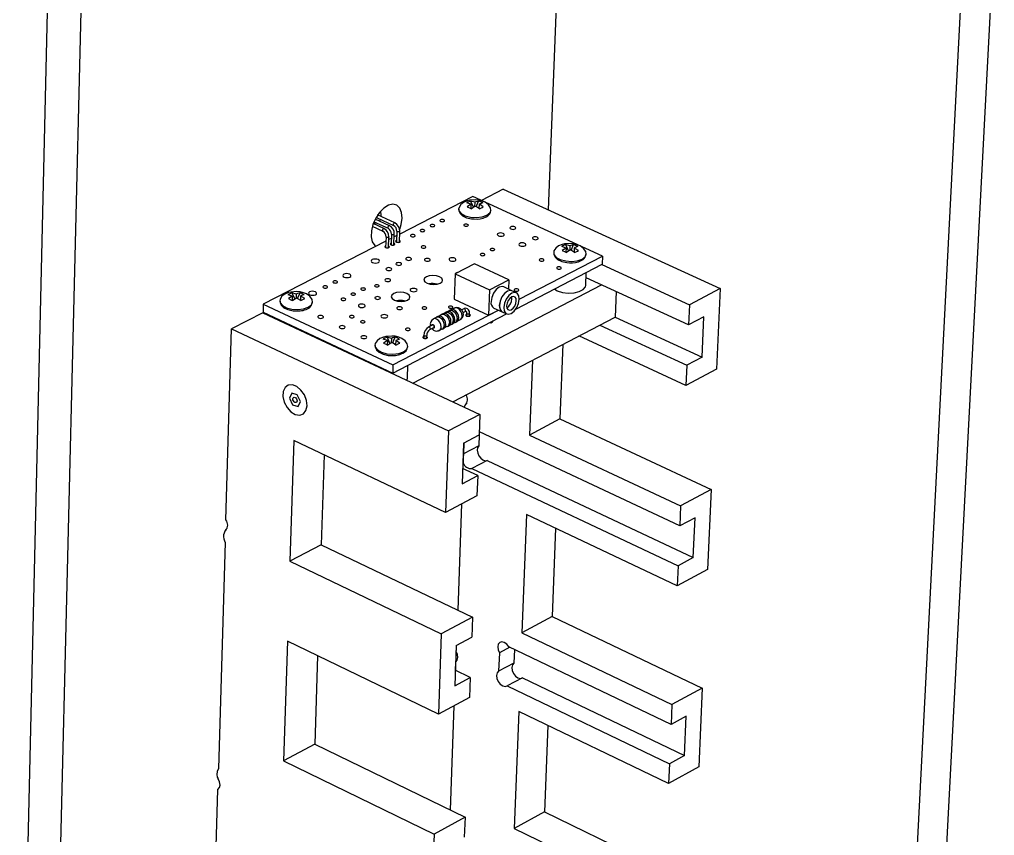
# Model space of a CAD drawing. Extents: x 0 to 160, y 0 to 207.
# Drawn here: x 131.92 to 160.04, y 137.93 to 161.48 of the extents above; entities that cross this region are included whole.
import ezdxf

# ---------------------------------------------------------------- set-up
doc = ezdxf.new("R2010")
doc.units = 0
doc.layers.get('0').update_dxf_attribs({"linetype": 'CONTINUOUS'})

msp = doc.modelspace()

# ---------------------------------------------------------------- linework, layer by layer
at = {"color": 7, "linetype": 'CONTINUOUS'}
for p, q in [((133.304, 186.304), (131.074, 91.343)), ((134.278, 185.427), (131.985, 91.899)), ((147.177, 155.981), (147.654, 168.184)), ((160.04, 164.092), (157.066, 107.201)), ((156.229, 106.69), (159.128, 163.14)), ((145, 156.37), (142.887, 155.285)), ((148.737, 154.652), (145, 156.37)), ((145.875, 156.578), (145.248, 156.255)), ((145.875, 156.578), (152.126, 153.712)), ((144.943, 156.144), (144.821, 156.182)), ((144.943, 156.144), (144.833, 156.071)), ((145.054, 156.201), (144.932, 156.239)), ((144.932, 156.239), (145.012, 156.05)), ((144.943, 156.144), (144.938, 156.023)), ((145.067, 156.087), (144.958, 156.014)), ((145.054, 156.201), (145.049, 156.075)), ((145.09, 156.075), (145.161, 156.239)), ((145.178, 156.144), (145.173, 156.023)), ((142.746, 155.607), (142.251, 155.836)), ((142.098, 155.509), (142.398, 155.37)), ((142.433, 155.446), (142.124, 155.589)), ((142.206, 155.612), (142.143, 155.58)), ((142.144, 155.641), (142.555, 155.451)), ((142.59, 155.526), (142.18, 155.716)), ((142.216, 155.76), (142.711, 155.531)), ((142.303, 155.662), (142.3, 155.66)), ((142.32, 155.712), (142.303, 155.662)), ((142.591, 155.526), (142.59, 155.526)), ((142.747, 155.606), (142.746, 155.607)), ((142.434, 155.446), (142.433, 155.446)), ((142.493, 155.206), (142.482, 154.893)), ((142.566, 154.89), (142.576, 155.204)), ((142.65, 155.287), (142.639, 154.973)), ((142.722, 154.971), (142.733, 155.284)), ((142.802, 155.241), (142.73, 155.204)), ((142.793, 155.237), (142.802, 155.251)), ((142.806, 155.367), (142.795, 155.054)), ((142.879, 155.051), (142.89, 155.364)), ((142.489, 155.08), (138.953, 153.264)), ((142.569, 154.94), (142.567, 154.941)), ((142.645, 155.161), (142.574, 155.124)), ((142.726, 155.02), (142.724, 155.021)), ((142.882, 155.101), (142.88, 155.101)), ((147.684, 154.883), (147.561, 154.922)), ((147.795, 154.941), (147.672, 154.98)), ((147.672, 154.98), (147.753, 154.788)), ((147.795, 154.941), (147.79, 154.813)), ((147.831, 154.814), (147.903, 154.98)), ((146.334, 153.403), (148.737, 154.652)), ((147.684, 154.883), (147.575, 154.81)), ((147.684, 154.883), (147.679, 154.762)), ((147.809, 154.826), (147.7, 154.752)), ((147.92, 154.883), (147.915, 154.762)), ((148.737, 154.652), (148.728, 154.419)), ((145.049, 154.424), (144.489, 154.135)), ((146.039, 153.967), (145.049, 154.424)), ((146.236, 153.123), (148.728, 154.419)), ((148.712, 154.411), (151.242, 153.248)), ((144.489, 154.135), (144.462, 153.404)), ((144.489, 154.135), (145.479, 153.677)), ((148.253, 153.803), (148.268, 154.18)), ((143.265, 150.988), (148.703, 153.822)), ((145.479, 153.677), (146.039, 153.967)), ((146.039, 153.967), (146.028, 153.695)), ((151.216, 152.665), (148.262, 154.026)), ((139.79, 153.496), (139.668, 153.535)), ((139.903, 153.554), (139.781, 153.593)), ((139.781, 153.593), (139.862, 153.403)), ((139.903, 153.554), (139.899, 153.428)), ((139.94, 153.424), (140.013, 153.593)), ((145.479, 153.677), (145.451, 152.945)), ((146.125, 153.65), (145.887, 153.76)), ((146.252, 153.591), (146.126, 153.649)), ((149.128, 153.627), (149.098, 152.891)), ((152.126, 153.712), (151.242, 153.248)), ((152.126, 153.712), (152.022, 151.384)), ((138.953, 153.264), (138.946, 153.031)), ((138.953, 153.264), (142.694, 151.511)), ((139.79, 153.496), (139.679, 153.422)), ((139.79, 153.496), (139.786, 153.372)), ((139.914, 153.438), (139.803, 153.364)), ((140.027, 153.496), (140.023, 153.371)), ((144.462, 153.404), (145.451, 152.945)), ((146.125, 153.417), (146.12, 153.47)), ((151.242, 153.248), (151.216, 152.665)), ((138.945, 153.013), (138.039, 152.548)), ((138.945, 153.013), (145.203, 150.079)), ((138.946, 153.031), (142.686, 151.277)), ((142.686, 151.277), (145.966, 152.983)), ((142.694, 151.511), (145.733, 153.091)), ((144.087, 152.954), (144.022, 152.92)), ((144.133, 152.987), (144.088, 152.964)), ((144.199, 153.012), (144.17, 152.997)), ((144.246, 153.045), (144.201, 153.022)), ((144.312, 153.07), (144.283, 153.055)), ((144.358, 153.104), (144.313, 153.08)), ((144.466, 153.15), (144.395, 153.113)), ((144.734, 153.128), (144.675, 153.098)), ((144.716, 153.024), (144.773, 153.054)), ((144.818, 153.005), (144.815, 152.921)), ((144.818, 153.005), (144.818, 153.004)), ((144.899, 152.917), (144.902, 153.002)), ((144.903, 152.968), (144.901, 152.969)), ((145.451, 152.945), (145.733, 153.091)), ((145.603, 153.151), (145.841, 153.041)), ((145.843, 153.04), (145.968, 152.982)), ((139.392, 152.821), (139.391, 152.804)), ((143.938, 152.876), (143.859, 152.836)), ((143.985, 152.91), (143.94, 152.887)), ((144.341, 152.669), (144.37, 152.684)), ((144.379, 152.679), (144.424, 152.703)), ((144.422, 150.445), (149.098, 152.891)), ((144.453, 152.727), (144.482, 152.742)), ((144.492, 152.738), (144.537, 152.761)), ((144.566, 152.786), (144.637, 152.822)), ((145.493, 152.737), (145.51, 152.729)), ((149.098, 152.891), (151.607, 151.732)), ((151.658, 152.897), (151.216, 152.665)), ((151.607, 151.732), (151.658, 152.897)), ((137.877, 147.04), (138.039, 152.548)), ((138.039, 152.548), (144.298, 149.604)), ((143.835, 152.662), (143.723, 152.604)), ((143.761, 152.529), (143.874, 152.587)), ((144.03, 152.507), (144.109, 152.548)), ((144.118, 152.544), (144.163, 152.567)), ((144.192, 152.592), (144.257, 152.625)), ((144.267, 152.621), (144.312, 152.644)), ((148.656, 152.66), (151.166, 151.499)), ((140.351, 152.354), (140.358, 152.368)), ((142.534, 152.213), (142.411, 152.253)), ((142.534, 152.213), (142.423, 152.138)), ((142.647, 152.272), (142.524, 152.311)), ((142.524, 152.311), (142.605, 152.119)), ((142.534, 152.213), (142.529, 152.089)), ((142.659, 152.155), (142.548, 152.08)), ((142.647, 152.272), (142.642, 152.144)), ((142.683, 152.142), (142.756, 152.311)), ((142.772, 152.213), (142.768, 152.088)), ((143.582, 152.363), (143.579, 152.279)), ((143.663, 152.276), (143.666, 152.36)), ((143.667, 152.326), (143.665, 152.327)), ((151.14, 150.918), (148.057, 152.347)), ((147.595, 152.105), (147.509, 149.951)), ((146.713, 151.644), (146.63, 149.487)), ((151.607, 151.732), (151.166, 151.499)), ((142.132, 151.537), (142.131, 151.519)), ((142.694, 151.511), (142.686, 151.277)), ((143.113, 151.129), (143.126, 151.506)), ((151.166, 151.499), (151.14, 150.918)), ((152.022, 151.384), (151.14, 150.918)), ((139.776, 150.694), (139.71, 150.551)), ((139.71, 150.551), (139.801, 150.358)), ((139.933, 150.644), (139.776, 150.694)), ((140.025, 150.451), (139.933, 150.644)), ((139.959, 150.308), (140.025, 150.451)), ((139.801, 150.358), (139.959, 150.308)), ((145.203, 150.079), (144.298, 149.604)), ((145.203, 150.079), (145.181, 149.491)), ((147.509, 149.951), (146.63, 149.487)), ((147.509, 149.951), (151.868, 147.913)), ((144.298, 149.604), (144.213, 147.257)), ((150.964, 146.867), (145.185, 149.581)), ((139.831, 149.334), (139.721, 145.846)), ((144.213, 147.257), (139.831, 149.334)), ((144.729, 149.254), (145.181, 149.491)), ((145.178, 149.489), (145.167, 149.172)), ((146.63, 149.487), (150.989, 147.443)), ((144.729, 149.254), (144.686, 148.082)), ((144.739, 149.258), (144.712, 148.521)), ((144.739, 149.258), (144.727, 148.941)), ((145.167, 149.172), (144.727, 148.941)), ((140.706, 148.92), (140.622, 146.32)), ((145.409, 148.75), (144.97, 148.519)), ((145.409, 148.75), (151.353, 145.952)), ((145.138, 148.32), (144.703, 148.525)), ((144.97, 148.519), (150.914, 145.716)), ((144.686, 148.082), (145.138, 148.32)), ((145.138, 148.32), (145.116, 147.735)), ((151.868, 147.913), (150.989, 147.443)), ((151.868, 147.913), (151.766, 145.613)), ((145.116, 147.735), (144.213, 147.257)), ((144.674, 147.501), (144.562, 144.437)), ((150.989, 147.443), (150.964, 146.867)), ((146.541, 147.195), (146.409, 143.779)), ((150.889, 145.141), (146.541, 147.195)), ((151.404, 147.102), (150.964, 146.867)), ((151.353, 145.952), (151.404, 147.102)), ((147.384, 146.797), (147.283, 144.248)), ((137.858, 146.386), (137.666, 139.872)), ((140.622, 146.32), (139.721, 145.846)), ((140.622, 146.32), (144.986, 144.234)), ((151.353, 145.952), (150.914, 145.716)), ((139.721, 145.846), (144.086, 143.753)), ((150.914, 145.716), (150.889, 145.141)), ((151.766, 145.613), (150.889, 145.141)), ((147.283, 144.248), (146.409, 143.779)), ((147.283, 144.248), (151.614, 142.185)), ((144.986, 144.234), (144.086, 143.753)), ((144.986, 144.234), (144.964, 143.653)), ((144.086, 143.753), (144.002, 141.433)), ((146.409, 143.779), (150.74, 141.71)), ((139.648, 143.536), (139.54, 140.093)), ((144.002, 141.433), (139.648, 143.536)), ((144.515, 143.413), (144.473, 142.253)), ((144.515, 143.413), (144.964, 143.653)), ((140.518, 143.116), (140.436, 140.573)), ((144.509, 143.252), (144.518, 143.244)), ((145.762, 143.205), (145.741, 142.674)), ((146.063, 143.367), (145.762, 143.205)), ((150.715, 141.141), (146.033, 143.381)), ((146.194, 143.304), (146.178, 142.909)), ((144.498, 142.698), (144.507, 142.944)), ((146.178, 142.909), (145.741, 142.674)), ((144.921, 142.494), (144.489, 142.702)), ((144.473, 142.253), (144.921, 142.494)), ((144.921, 142.494), (144.9, 141.916)), ((146.427, 142.485), (145.99, 142.25)), ((146.427, 142.485), (151.102, 140.242)), ((145.99, 142.25), (150.666, 140.004)), ((151.614, 142.185), (150.74, 141.71)), ((151.614, 142.185), (151.513, 139.914)), ((144.9, 141.916), (144.002, 141.433)), ((150.74, 141.71), (150.715, 141.141)), ((144.35, 138.667), (144.461, 141.68)), ((146.321, 141.515), (146.19, 138.14)), ((150.641, 139.436), (146.321, 141.515)), ((151.152, 141.379), (150.715, 141.141)), ((151.102, 140.242), (151.152, 141.379)), ((147.159, 141.112), (147.06, 138.615)), ((140.436, 140.573), (139.54, 140.093)), ((140.436, 140.573), (144.772, 138.461)), ((139.54, 140.093), (143.877, 137.975)), ((151.102, 140.242), (150.666, 140.004)), ((150.666, 140.004), (150.641, 139.436)), ((151.513, 139.914), (150.641, 139.436)), ((137.189, 123.651), (137.648, 139.266)), ((147.06, 138.615), (146.19, 138.14)), ((147.06, 138.615), (151.363, 136.528)), ((144.772, 138.461), (143.877, 137.975)), ((144.772, 138.461), (144.75, 137.888)), ((146.19, 138.14), (150.494, 136.047)), ((143.877, 137.975), (143.794, 135.683))]:
    msp.add_line(p, q, dxfattribs=at)
for points in [[(142.957, 155.747), (142.943, 155.908), (142.891, 156.035), (142.804, 156.116), (142.692, 156.144), (142.563, 156.116), (142.43, 156.035), (142.303, 155.908), (142.195, 155.746), (142.115, 155.564), (142.07, 155.377), (142.064, 155.203), (142.098, 155.058), (142.169, 154.953), (142.197, 154.93)], [(145.065, 156.271), (144.899, 156.259), (144.83, 156.242), (144.73, 156.2), (144.648, 156.137), (144.598, 156.055), (144.588, 156.002)], [(144.932, 156.239), (144.851, 156.201), (144.821, 156.182)], [(144.833, 156.071), (144.922, 156.031), (144.958, 156.014)], [(145.161, 156.239), (145.086, 156.215), (145.054, 156.201)], [(145.52, 155.969), (145.509, 156.044), (145.449, 156.133), (145.351, 156.201), (145.267, 156.236), (145.166, 156.26), (145.065, 156.271)], [(145.187, 156.014), (145.103, 156.068), (145.067, 156.087)], [(145.286, 156.182), (145.197, 156.226), (145.161, 156.239)], [(145.286, 156.182), (145.21, 156.158), (145.178, 156.144)], [(145.298, 156.071), (145.214, 156.125), (145.178, 156.144)], [(145.187, 156.014), (145.269, 156.056), (145.298, 156.071)], [(142.338, 155.945), (142.342, 155.818), (142.339, 155.795)], [(144.588, 156.004), (144.597, 155.955), (144.66, 155.876), (144.777, 155.812), (144.931, 155.772), (145.102, 155.76), (145.266, 155.779), (145.402, 155.826)], [(144.594, 156.002), (144.591, 155.963), (144.628, 155.883), (144.701, 155.814), (144.816, 155.758), (144.962, 155.725), (145.038, 155.722)], [(145.402, 155.826), (145.491, 155.895), (145.521, 155.973)], [(142.888, 155.428), (142.931, 155.565), (142.957, 155.747)], [(143.877, 155.552), (143.855, 155.559), (143.829, 155.561), (143.804, 155.559), (143.784, 155.552), (143.77, 155.541), (143.767, 155.529), (143.773, 155.517), (143.789, 155.506), (143.811, 155.499), (143.837, 155.497), (143.862, 155.499), (143.882, 155.506), (143.896, 155.517), (143.899, 155.529), (143.893, 155.541), (143.877, 155.552)], [(144.16, 155.697), (144.138, 155.704), (144.112, 155.706), (144.087, 155.704), (144.066, 155.697), (144.053, 155.687), (144.049, 155.674), (144.056, 155.662), (144.071, 155.651), (144.094, 155.644), (144.119, 155.642), (144.144, 155.644), (144.165, 155.651), (144.178, 155.662), (144.182, 155.674), (144.176, 155.687), (144.16, 155.697)], [(144.845, 155.565), (144.822, 155.572), (144.797, 155.574), (144.771, 155.572), (144.751, 155.565), (144.738, 155.554), (144.734, 155.542), (144.74, 155.53), (144.756, 155.519), (144.778, 155.512), (144.804, 155.51), (144.829, 155.512), (144.85, 155.519), (144.863, 155.53), (144.867, 155.542), (144.86, 155.554), (144.845, 155.565)], [(146.207, 155.49), (146.179, 155.499), (146.146, 155.502), (146.115, 155.499), (146.089, 155.49), (146.072, 155.477), (146.068, 155.462), (146.076, 155.446), (146.096, 155.433), (146.124, 155.424), (146.156, 155.421), (146.188, 155.424), (146.214, 155.433), (146.23, 155.446), (146.235, 155.462), (146.226, 155.477), (146.207, 155.49)], [(143.311, 155.261), (143.289, 155.268), (143.263, 155.27), (143.238, 155.268), (143.217, 155.261), (143.204, 155.25), (143.2, 155.238), (143.207, 155.225), (143.222, 155.215), (143.245, 155.208), (143.27, 155.205), (143.295, 155.208), (143.316, 155.215), (143.329, 155.225), (143.333, 155.238), (143.327, 155.25), (143.311, 155.261)], [(143.588, 155.409), (143.566, 155.416), (143.54, 155.418), (143.515, 155.416), (143.495, 155.409), (143.481, 155.399), (143.478, 155.386), (143.484, 155.374), (143.5, 155.363), (143.522, 155.356), (143.548, 155.354), (143.573, 155.356), (143.593, 155.363), (143.607, 155.374), (143.61, 155.386), (143.604, 155.399), (143.588, 155.409)], [(145.869, 155.304), (145.836, 155.315), (145.797, 155.319), (145.759, 155.315), (145.728, 155.304), (145.708, 155.289), (145.703, 155.27), (145.713, 155.251), (145.736, 155.236), (145.77, 155.225), (145.809, 155.221), (145.846, 155.225), (145.878, 155.236), (145.897, 155.251), (145.903, 155.27), (145.893, 155.289), (145.869, 155.304)], [(146.855, 155.193), (146.826, 155.201), (146.794, 155.204), (146.763, 155.201), (146.737, 155.193), (146.72, 155.179), (146.716, 155.164), (146.724, 155.148), (146.744, 155.135), (146.772, 155.126), (146.804, 155.123), (146.835, 155.126), (146.861, 155.135), (146.878, 155.148), (146.882, 155.164), (146.874, 155.179), (146.855, 155.193)], [(142.484, 154.943), (142.475, 154.94), (142.462, 154.929), (142.458, 154.917), (142.465, 154.905), (142.48, 154.894), (142.503, 154.887), (142.528, 154.884), (142.554, 154.887), (142.574, 154.894), (142.588, 154.905), (142.591, 154.917), (142.585, 154.929), (142.569, 154.94)], [(142.641, 155.024), (142.632, 155.02), (142.619, 155.01), (142.615, 154.997), (142.621, 154.985), (142.637, 154.974), (142.659, 154.967), (142.685, 154.965), (142.71, 154.967), (142.731, 154.974), (142.744, 154.985), (142.748, 154.997), (142.741, 155.01), (142.726, 155.02)], [(142.797, 155.104), (142.788, 155.101), (142.775, 155.09), (142.771, 155.078), (142.778, 155.065), (142.793, 155.055), (142.816, 155.048), (142.841, 155.045), (142.866, 155.048), (142.887, 155.055), (142.9, 155.065), (142.904, 155.078), (142.898, 155.09), (142.882, 155.101)], [(143.619, 154.934), (143.597, 154.941), (143.571, 154.944), (143.546, 154.941), (143.525, 154.934), (143.512, 154.924), (143.508, 154.911), (143.515, 154.899), (143.53, 154.888), (143.553, 154.881), (143.578, 154.879), (143.603, 154.881), (143.624, 154.888), (143.638, 154.899), (143.641, 154.911), (143.635, 154.924), (143.619, 154.934)], [(146.493, 155.017), (146.459, 155.028), (146.42, 155.032), (146.382, 155.028), (146.351, 155.017), (146.332, 155.002), (146.326, 154.983), (146.336, 154.964), (146.359, 154.949), (146.393, 154.938), (146.432, 154.934), (146.47, 154.938), (146.501, 154.949), (146.521, 154.964), (146.526, 154.983), (146.516, 155.002), (146.493, 155.017)], [(147.807, 155.011), (147.64, 155), (147.572, 154.983), (147.47, 154.941), (147.388, 154.879), (147.337, 154.797), (147.328, 154.742)], [(147.672, 154.98), (147.591, 154.941), (147.561, 154.922)], [(147.903, 154.98), (147.827, 154.955), (147.795, 154.941)], [(148.264, 154.706), (148.252, 154.782), (148.192, 154.872), (148.093, 154.941), (148.009, 154.976), (147.908, 155.001), (147.807, 155.011)], [(148.028, 154.922), (147.939, 154.966), (147.903, 154.98)], [(148.028, 154.922), (147.952, 154.898), (147.92, 154.883)], [(145.322, 154.717), (145.3, 154.724), (145.274, 154.727), (145.249, 154.724), (145.228, 154.717), (145.215, 154.707), (145.211, 154.694), (145.218, 154.682), (145.233, 154.671), (145.256, 154.664), (145.281, 154.662), (145.306, 154.664), (145.327, 154.671), (145.34, 154.682), (145.344, 154.694), (145.338, 154.707), (145.322, 154.717)], [(145.605, 154.863), (145.582, 154.87), (145.557, 154.873), (145.531, 154.87), (145.511, 154.863), (145.497, 154.853), (145.494, 154.841), (145.5, 154.828), (145.516, 154.818), (145.538, 154.811), (145.564, 154.808), (145.589, 154.811), (145.61, 154.818), (145.623, 154.828), (145.627, 154.841), (145.62, 154.853), (145.605, 154.863)], [(147.328, 154.744), (147.337, 154.694), (147.401, 154.614), (147.519, 154.55), (147.674, 154.509), (147.845, 154.497), (148.01, 154.517), (148.146, 154.564)], [(147.333, 154.742), (147.331, 154.701), (147.369, 154.62), (147.443, 154.551), (147.56, 154.495), (147.707, 154.462), (147.781, 154.459)], [(147.575, 154.81), (147.664, 154.77), (147.7, 154.752)], [(147.931, 154.752), (147.845, 154.807), (147.809, 154.826)], [(148.042, 154.81), (147.956, 154.864), (147.92, 154.883)], [(147.931, 154.752), (148.012, 154.795), (148.042, 154.81)], [(148.146, 154.564), (148.235, 154.633), (148.264, 154.711)], [(142.264, 154.548), (142.225, 154.56), (142.179, 154.564), (142.135, 154.56), (142.098, 154.548), (142.075, 154.529), (142.068, 154.507), (142.079, 154.485), (142.107, 154.467), (142.146, 154.454), (142.191, 154.45), (142.236, 154.454), (142.272, 154.467), (142.296, 154.485), (142.302, 154.507), (142.291, 154.529), (142.264, 154.548)], [(142.917, 154.451), (142.888, 154.46), (142.856, 154.463), (142.824, 154.46), (142.798, 154.451), (142.782, 154.437), (142.777, 154.422), (142.785, 154.406), (142.804, 154.393), (142.833, 154.384), (142.865, 154.381), (142.897, 154.384), (142.923, 154.393), (142.939, 154.406), (142.944, 154.422), (142.936, 154.437), (142.917, 154.451)], [(143.201, 154.597), (143.173, 154.606), (143.14, 154.609), (143.109, 154.606), (143.083, 154.597), (143.066, 154.584), (143.061, 154.568), (143.069, 154.553), (143.089, 154.539), (143.117, 154.531), (143.149, 154.527), (143.181, 154.531), (143.207, 154.539), (143.224, 154.553), (143.228, 154.568), (143.22, 154.584), (143.201, 154.597)], [(143.742, 154.572), (143.714, 154.581), (143.681, 154.584), (143.65, 154.581), (143.624, 154.572), (143.607, 154.559), (143.602, 154.543), (143.61, 154.527), (143.63, 154.514), (143.658, 154.505), (143.69, 154.502), (143.722, 154.505), (143.748, 154.514), (143.765, 154.527), (143.769, 154.543), (143.761, 154.559), (143.742, 154.572)], [(144.478, 154.586), (144.444, 154.597), (144.405, 154.6), (144.367, 154.597), (144.336, 154.586), (144.316, 154.57), (144.311, 154.552), (144.32, 154.533), (144.344, 154.517), (144.378, 154.506), (144.416, 154.503), (144.454, 154.506), (144.485, 154.517), (144.505, 154.533), (144.511, 154.552), (144.501, 154.57), (144.478, 154.586)], [(147.025, 154.56), (147.003, 154.567), (146.977, 154.57), (146.952, 154.567), (146.931, 154.56), (146.918, 154.55), (146.914, 154.537), (146.921, 154.525), (146.936, 154.514), (146.959, 154.507), (146.985, 154.505), (147.01, 154.507), (147.031, 154.514), (147.044, 154.525), (147.047, 154.537), (147.041, 154.55), (147.025, 154.56)], [(141.445, 154.126), (141.406, 154.139), (141.36, 154.143), (141.316, 154.139), (141.279, 154.126), (141.256, 154.108), (141.249, 154.086), (141.26, 154.064), (141.287, 154.045), (141.327, 154.033), (141.372, 154.029), (141.416, 154.033), (141.453, 154.045), (141.477, 154.064), (141.483, 154.086), (141.472, 154.108), (141.445, 154.126)], [(142.632, 154.304), (142.604, 154.313), (142.572, 154.316), (142.54, 154.313), (142.514, 154.304), (142.497, 154.291), (142.492, 154.275), (142.5, 154.26), (142.52, 154.246), (142.548, 154.238), (142.58, 154.234), (142.612, 154.238), (142.638, 154.246), (142.655, 154.26), (142.66, 154.275), (142.652, 154.291), (142.632, 154.304)], [(144.035, 154.053), (143.945, 154.081), (143.842, 154.091), (143.74, 154.081), (143.657, 154.053), (143.603, 154.01), (143.588, 153.96), (143.614, 153.91), (143.677, 153.867), (143.767, 153.839), (143.87, 153.829), (143.972, 153.839), (144.056, 153.867), (144.109, 153.91), (144.124, 153.96), (144.098, 154.01), (144.035, 154.053)], [(144.56, 154.172), (144.554, 154.172), (144.529, 154.169), (144.508, 154.162), (144.495, 154.152), (144.491, 154.139), (144.491, 154.136)], [(147.526, 154.33), (147.503, 154.337), (147.477, 154.339), (147.452, 154.337), (147.431, 154.33), (147.418, 154.319), (147.415, 154.307), (147.421, 154.294), (147.437, 154.284), (147.459, 154.276), (147.485, 154.274), (147.51, 154.276), (147.531, 154.284), (147.544, 154.294), (147.548, 154.307), (147.541, 154.319), (147.526, 154.33)], [(141.072, 153.928), (141.05, 153.935), (141.024, 153.937), (140.999, 153.935), (140.978, 153.928), (140.965, 153.917), (140.961, 153.904), (140.967, 153.892), (140.983, 153.881), (141.005, 153.874), (141.031, 153.872), (141.056, 153.874), (141.077, 153.881), (141.09, 153.892), (141.094, 153.904), (141.088, 153.917), (141.072, 153.928)], [(142.274, 153.815), (142.252, 153.822), (142.226, 153.825), (142.2, 153.822), (142.179, 153.815), (142.166, 153.805), (142.162, 153.792), (142.169, 153.779), (142.184, 153.769), (142.207, 153.762), (142.233, 153.759), (142.258, 153.762), (142.279, 153.769), (142.292, 153.779), (142.296, 153.792), (142.29, 153.805), (142.274, 153.815)], [(142.6, 153.983), (142.572, 153.992), (142.539, 153.995), (142.508, 153.992), (142.481, 153.983), (142.465, 153.97), (142.46, 153.954), (142.468, 153.938), (142.487, 153.925), (142.516, 153.916), (142.548, 153.913), (142.58, 153.916), (142.606, 153.925), (142.623, 153.938), (142.627, 153.954), (142.619, 153.97), (142.6, 153.983)], [(147.349, 153.702), (147.433, 153.652), (147.579, 153.604), (147.746, 153.583), (147.916, 153.59), (148.066, 153.625), (148.18, 153.684), (148.243, 153.76), (148.253, 153.803)], [(139.913, 153.626), (139.745, 153.613), (139.677, 153.596), (139.576, 153.553), (139.493, 153.489), (139.443, 153.406), (139.434, 153.351)], [(139.781, 153.593), (139.699, 153.554), (139.668, 153.535)], [(140.013, 153.593), (139.936, 153.569), (139.903, 153.554)], [(140.374, 153.322), (140.361, 153.399), (140.299, 153.489), (140.2, 153.558), (140.115, 153.592), (140.013, 153.616), (139.913, 153.626)], [(140.137, 153.535), (140.049, 153.58), (140.013, 153.593)], [(140.137, 153.535), (140.06, 153.511), (140.027, 153.496)], [(140.455, 153.617), (140.416, 153.63), (140.37, 153.634), (140.326, 153.63), (140.289, 153.617), (140.265, 153.599), (140.258, 153.577), (140.269, 153.555), (140.297, 153.536), (140.336, 153.524), (140.381, 153.519), (140.426, 153.524), (140.463, 153.536), (140.486, 153.555), (140.493, 153.577), (140.482, 153.599), (140.455, 153.617)], [(140.787, 153.781), (140.764, 153.788), (140.738, 153.79), (140.713, 153.788), (140.692, 153.781), (140.679, 153.77), (140.675, 153.757), (140.681, 153.745), (140.697, 153.734), (140.719, 153.727), (140.745, 153.725), (140.77, 153.727), (140.791, 153.734), (140.805, 153.745), (140.808, 153.757), (140.802, 153.77), (140.787, 153.781)], [(141.594, 153.574), (141.571, 153.581), (141.545, 153.584), (141.52, 153.581), (141.499, 153.574), (141.485, 153.564), (141.482, 153.551), (141.488, 153.539), (141.504, 153.528), (141.526, 153.521), (141.552, 153.518), (141.577, 153.521), (141.598, 153.528), (141.612, 153.539), (141.616, 153.551), (141.609, 153.564), (141.594, 153.574)], [(141.879, 153.721), (141.857, 153.729), (141.831, 153.731), (141.806, 153.729), (141.785, 153.721), (141.771, 153.711), (141.767, 153.698), (141.774, 153.686), (141.789, 153.675), (141.812, 153.668), (141.838, 153.666), (141.863, 153.668), (141.884, 153.675), (141.897, 153.686), (141.901, 153.698), (141.895, 153.711), (141.879, 153.721)], [(143.093, 153.566), (143.003, 153.595), (142.9, 153.605), (142.798, 153.595), (142.714, 153.566), (142.661, 153.524), (142.646, 153.473), (142.671, 153.423), (142.734, 153.381), (142.824, 153.352), (142.928, 153.342), (143.029, 153.352), (143.113, 153.381), (143.167, 153.423), (143.182, 153.473), (143.156, 153.524), (143.093, 153.566)], [(143.355, 153.704), (143.322, 153.715), (143.283, 153.718), (143.245, 153.715), (143.214, 153.704), (143.193, 153.688), (143.188, 153.669), (143.198, 153.65), (143.221, 153.634), (143.255, 153.624), (143.294, 153.62), (143.332, 153.624), (143.363, 153.634), (143.383, 153.65), (143.389, 153.669), (143.379, 153.688), (143.355, 153.704)], [(145.887, 153.76), (145.841, 153.771), (145.756, 153.749), (145.669, 153.682), (145.594, 153.581), (145.542, 153.46), (145.521, 153.339)], [(146.125, 153.65), (146.079, 153.66), (145.995, 153.638), (145.908, 153.571), (145.833, 153.47), (145.781, 153.35), (145.759, 153.229), (145.772, 153.126), (145.817, 153.056), (145.841, 153.041)], [(146.126, 153.649), (146.081, 153.66), (145.996, 153.638), (145.909, 153.571), (145.834, 153.47), (145.782, 153.349), (145.761, 153.228), (145.774, 153.125), (145.819, 153.055), (145.843, 153.04)], [(146.334, 153.403), (146.321, 153.506), (146.276, 153.576), (146.206, 153.602), (146.121, 153.579), (146.035, 153.513), (145.96, 153.411), (145.908, 153.291), (145.886, 153.17), (145.899, 153.067), (145.944, 152.997), (146.014, 152.971), (146.099, 152.994), (146.186, 153.061), (146.261, 153.162), (146.313, 153.282), (146.334, 153.403)], [(146.301, 153.694), (146.278, 153.701), (146.252, 153.703), (146.227, 153.701), (146.206, 153.694), (146.193, 153.683), (146.19, 153.67), (146.196, 153.658), (146.212, 153.647), (146.234, 153.64), (146.26, 153.638), (146.285, 153.64), (146.306, 153.647), (146.319, 153.658), (146.323, 153.67), (146.316, 153.683), (146.301, 153.694)], [(139.434, 153.353), (139.442, 153.306), (139.504, 153.226), (139.621, 153.16), (139.775, 153.119), (139.947, 153.108), (140.114, 153.127), (140.251, 153.175)], [(139.439, 153.351), (139.437, 153.312), (139.474, 153.23), (139.548, 153.161), (139.664, 153.105), (139.812, 153.071), (139.884, 153.069)], [(139.679, 153.422), (139.767, 153.382), (139.803, 153.364)], [(140.035, 153.364), (139.95, 153.419), (139.914, 153.438)], [(140.148, 153.422), (140.063, 153.477), (140.027, 153.496)], [(140.035, 153.364), (140.118, 153.407), (140.148, 153.422)], [(140.251, 153.175), (140.342, 153.245), (140.374, 153.326)], [(141.308, 153.427), (141.285, 153.434), (141.259, 153.437), (141.234, 153.434), (141.213, 153.427), (141.199, 153.416), (141.196, 153.404), (141.202, 153.391), (141.218, 153.381), (141.24, 153.373), (141.266, 153.371), (141.291, 153.373), (141.312, 153.381), (141.326, 153.391), (141.33, 153.404), (141.323, 153.416), (141.308, 153.427)], [(141.863, 153.251), (141.829, 153.262), (141.79, 153.266), (141.752, 153.262), (141.721, 153.251), (141.7, 153.235), (141.695, 153.217), (141.704, 153.198), (141.728, 153.182), (141.761, 153.171), (141.8, 153.167), (141.838, 153.171), (141.87, 153.182), (141.89, 153.198), (141.896, 153.217), (141.886, 153.235), (141.863, 153.251)], [(142.304, 153.469), (142.277, 153.478), (142.245, 153.481), (142.215, 153.478), (142.189, 153.469), (142.173, 153.456), (142.169, 153.441), (142.176, 153.426), (142.195, 153.413), (142.222, 153.404), (142.254, 153.401), (142.284, 153.404), (142.31, 153.413), (142.326, 153.426), (142.33, 153.441), (142.323, 153.456), (142.304, 153.469)], [(146.25, 153.359), (146.242, 153.424), (146.214, 153.467), (146.17, 153.483), (146.117, 153.47), (146.063, 153.428), (146.016, 153.365), (145.984, 153.289), (145.97, 153.214), (145.978, 153.149), (146.006, 153.106), (146.05, 153.09), (146.103, 153.104), (146.157, 153.145), (146.204, 153.209), (146.237, 153.284), (146.25, 153.359)], [(142.511, 152.949), (142.478, 152.96), (142.439, 152.963), (142.401, 152.96), (142.369, 152.949), (142.349, 152.933), (142.343, 152.914), (142.353, 152.895), (142.376, 152.879), (142.41, 152.868), (142.449, 152.865), (142.487, 152.868), (142.519, 152.879), (142.539, 152.895), (142.544, 152.914), (142.535, 152.933), (142.511, 152.949)], [(142.937, 153.174), (142.91, 153.183), (142.879, 153.186), (142.848, 153.183), (142.823, 153.174), (142.806, 153.161), (142.802, 153.146), (142.81, 153.131), (142.829, 153.118), (142.856, 153.109), (142.887, 153.106), (142.918, 153.109), (142.943, 153.118), (142.959, 153.131), (142.964, 153.146), (142.956, 153.161), (142.937, 153.174)], [(143.645, 153.177), (143.623, 153.184), (143.597, 153.187), (143.572, 153.184), (143.551, 153.177), (143.537, 153.166), (143.533, 153.154), (143.54, 153.141), (143.556, 153.131), (143.578, 153.123), (143.604, 153.121), (143.63, 153.123), (143.651, 153.131), (143.664, 153.141), (143.668, 153.154), (143.661, 153.166), (143.645, 153.177)], [(144.088, 152.964), (144.128, 152.974), (144.184, 152.961), (144.238, 152.922), (144.284, 152.864), (144.313, 152.795), (144.322, 152.725)], [(144.312, 152.644), (144.32, 152.649), (144.353, 152.689), (144.367, 152.749), (144.358, 152.818), (144.329, 152.887), (144.283, 152.946), (144.229, 152.984), (144.173, 152.997), (144.133, 152.987)], [(144.201, 153.022), (144.241, 153.032), (144.296, 153.019), (144.351, 152.981), (144.396, 152.922), (144.426, 152.853), (144.434, 152.784)], [(144.424, 152.703), (144.433, 152.708), (144.466, 152.748), (144.479, 152.807), (144.471, 152.877), (144.441, 152.946), (144.396, 153.004), (144.341, 153.042), (144.285, 153.055), (144.246, 153.045)], [(144.402, 153.2), (144.38, 153.208), (144.354, 153.21), (144.328, 153.208), (144.308, 153.2), (144.294, 153.19), (144.291, 153.177), (144.297, 153.165), (144.313, 153.154), (144.335, 153.147), (144.361, 153.144), (144.386, 153.147), (144.407, 153.154), (144.421, 153.165), (144.424, 153.177), (144.418, 153.19), (144.402, 153.2)], [(144.313, 153.08), (144.353, 153.09), (144.409, 153.077), (144.463, 153.039), (144.509, 152.981), (144.538, 152.911), (144.547, 152.842)], [(144.537, 152.761), (144.545, 152.766), (144.578, 152.806), (144.591, 152.865), (144.583, 152.935), (144.554, 153.004), (144.508, 153.062), (144.453, 153.101), (144.398, 153.114), (144.358, 153.104)], [(144.724, 152.964), (144.717, 153.022), (144.689, 153.083), (144.642, 153.133), (144.587, 153.161), (144.529, 153.168), (144.474, 153.154), (144.466, 153.149)], [(144.902, 153.002), (144.898, 153.05), (144.876, 153.102), (144.841, 153.133), (144.793, 153.144), (144.746, 153.134), (144.734, 153.128)], [(144.773, 153.054), (144.79, 153.06), (144.801, 153.059), (144.813, 153.045), (144.818, 153.019), (144.818, 153.005)], [(144.817, 152.972), (144.808, 152.968), (144.795, 152.957), (144.791, 152.945), (144.798, 152.932), (144.813, 152.921), (144.836, 152.914), (144.862, 152.912), (144.887, 152.914), (144.908, 152.921), (144.921, 152.932), (144.925, 152.945), (144.919, 152.957), (144.903, 152.968)], [(140.664, 152.924), (140.636, 152.933), (140.604, 152.936), (140.572, 152.933), (140.545, 152.924), (140.529, 152.911), (140.524, 152.895), (140.532, 152.879), (140.551, 152.866), (140.579, 152.857), (140.612, 152.854), (140.644, 152.857), (140.67, 152.866), (140.687, 152.879), (140.692, 152.895), (140.684, 152.911), (140.664, 152.924)], [(141.552, 152.925), (141.529, 152.932), (141.503, 152.935), (141.478, 152.932), (141.457, 152.925), (141.444, 152.915), (141.44, 152.902), (141.446, 152.89), (141.462, 152.879), (141.484, 152.872), (141.51, 152.869), (141.535, 152.872), (141.556, 152.879), (141.57, 152.89), (141.574, 152.902), (141.567, 152.915), (141.552, 152.925)], [(141.868, 152.777), (141.846, 152.784), (141.82, 152.787), (141.795, 152.784), (141.774, 152.777), (141.76, 152.767), (141.757, 152.754), (141.763, 152.742), (141.779, 152.731), (141.801, 152.724), (141.827, 152.721), (141.852, 152.724), (141.873, 152.731), (141.887, 152.742), (141.89, 152.754), (141.884, 152.767), (141.868, 152.777)], [(143.94, 152.887), (143.979, 152.897), (144.035, 152.884), (144.09, 152.845), (144.135, 152.787), (144.164, 152.718), (144.173, 152.648)], [(144.163, 152.567), (144.172, 152.572), (144.205, 152.612), (144.218, 152.671), (144.209, 152.741), (144.18, 152.81), (144.135, 152.869), (144.08, 152.907), (144.024, 152.92), (143.985, 152.91)], [(141.287, 152.633), (141.259, 152.642), (141.226, 152.645), (141.195, 152.642), (141.168, 152.633), (141.151, 152.619), (141.146, 152.604), (141.154, 152.588), (141.174, 152.574), (141.202, 152.565), (141.235, 152.562), (141.267, 152.565), (141.293, 152.574), (141.31, 152.588), (141.315, 152.604), (141.307, 152.619), (141.287, 152.633)], [(143.166, 152.56), (143.144, 152.567), (143.118, 152.569), (143.092, 152.567), (143.071, 152.56), (143.058, 152.549), (143.054, 152.536), (143.061, 152.524), (143.076, 152.513), (143.099, 152.506), (143.125, 152.504), (143.15, 152.506), (143.171, 152.513), (143.185, 152.524), (143.188, 152.536), (143.182, 152.549), (143.166, 152.56)], [(143.886, 152.61), (143.884, 152.625), (143.878, 152.64), (143.868, 152.653), (143.856, 152.661), (143.844, 152.664), (143.835, 152.662)], [(141.911, 152.341), (141.883, 152.35), (141.851, 152.353), (141.819, 152.35), (141.792, 152.341), (141.775, 152.327), (141.771, 152.311), (141.779, 152.296), (141.798, 152.282), (141.827, 152.273), (141.859, 152.27), (141.891, 152.273), (141.917, 152.282), (141.934, 152.296), (141.939, 152.311), (141.931, 152.327), (141.911, 152.341)], [(142.657, 152.344), (142.489, 152.332), (142.42, 152.315), (142.319, 152.272), (142.236, 152.208), (142.185, 152.125), (142.175, 152.069)], [(142.524, 152.311), (142.441, 152.272), (142.411, 152.253)], [(142.423, 152.138), (142.512, 152.098), (142.548, 152.08)], [(142.756, 152.311), (142.679, 152.287), (142.647, 152.272)], [(143.119, 152.037), (143.107, 152.115), (143.045, 152.206), (142.945, 152.275), (142.86, 152.31), (142.758, 152.335), (142.657, 152.344)], [(142.781, 152.08), (142.695, 152.135), (142.659, 152.155)], [(142.882, 152.253), (142.792, 152.298), (142.756, 152.311)], [(142.882, 152.253), (142.805, 152.228), (142.772, 152.213)], [(142.894, 152.138), (142.808, 152.194), (142.772, 152.213)], [(142.781, 152.08), (142.863, 152.124), (142.894, 152.138)], [(143.581, 152.33), (143.572, 152.326), (143.559, 152.315), (143.555, 152.303), (143.562, 152.29), (143.577, 152.279), (143.6, 152.272), (143.626, 152.27), (143.651, 152.272), (143.672, 152.279), (143.686, 152.29), (143.689, 152.303), (143.683, 152.315), (143.667, 152.326)], [(142.175, 152.071), (142.184, 152.022), (142.247, 151.941), (142.365, 151.876), (142.521, 151.834), (142.694, 151.822), (142.86, 151.842), (142.998, 151.89)], [(142.181, 152.069), (142.179, 152.028), (142.217, 151.946), (142.292, 151.876), (142.41, 151.82), (142.559, 151.786), (142.629, 151.784)], [(142.998, 151.89), (143.089, 151.96), (143.119, 152.042)], [(143.095, 151.068), (143.102, 151.083), (143.113, 151.129)], [(140.185, 150.192), (140.216, 150.327), (140.2, 150.485), (140.139, 150.645), (140.041, 150.786), (139.92, 150.889), (139.792, 150.939), (139.674, 150.929), (139.582, 150.862), (139.529, 150.747), (139.521, 150.598), (139.56, 150.436), (139.641, 150.283), (139.752, 150.159), (139.878, 150.081), (140.004, 150.061), (140.11, 150.099), (140.185, 150.192)], [(139.805, 150.53), (139.811, 150.556), (139.825, 150.573), (139.846, 150.58), (139.87, 150.574), (139.893, 150.557), (139.913, 150.532), (139.926, 150.502), (139.93, 150.472), (139.924, 150.446), (139.91, 150.428), (139.889, 150.422), (139.865, 150.428), (139.841, 150.445), (139.822, 150.47), (139.809, 150.5), (139.805, 150.53)], [(144.825, 150.419), (144.779, 150.355), (144.749, 150.292)], [(145.167, 149.172), (145.135, 149.119), (145.126, 149.047), (145.138, 148.967), (145.172, 148.888), (145.223, 148.819), (145.285, 148.77), (145.349, 148.746), (145.409, 148.75)], [(146.033, 143.381), (145.975, 143.456), (145.905, 143.506), (145.834, 143.523), (145.773, 143.506), (145.731, 143.456), (145.713, 143.381), (145.724, 143.293), (145.762, 143.205)], [(144.507, 142.944), (144.549, 142.994), (144.566, 143.068), (144.555, 143.156), (144.518, 143.244), (144.509, 143.258)], [(146.178, 142.909), (146.136, 142.859), (146.119, 142.785), (146.13, 142.697), (146.167, 142.61), (146.225, 142.535), (146.294, 142.485), (146.365, 142.468), (146.412, 142.477)], [(145.741, 142.674), (145.699, 142.624), (145.682, 142.55), (145.693, 142.462), (145.73, 142.374), (145.788, 142.3), (145.858, 142.25), (145.928, 142.232), (145.99, 142.25)], [(137.666, 139.872), (137.628, 139.783), (137.613, 139.694), (137.623, 139.62), (137.657, 139.57), (137.659, 139.568)], [(137.648, 139.266), (137.69, 139.315), (137.707, 139.39), (137.695, 139.479), (137.657, 139.567), (137.641, 139.594)]]:
    msp.add_lwpolyline(points, dxfattribs=at)
at = {"color": 8, "linetype": 'CONTINUOUS'}
for points in [[(142.573, 155.525), (142.563, 155.517), (142.553, 155.504), (142.547, 155.489), (142.544, 155.474), (142.546, 155.461), (142.552, 155.453), (142.554, 155.451)], [(142.59, 155.526), (142.584, 155.528), (142.573, 155.525)], [(142.73, 155.605), (142.719, 155.597), (142.71, 155.584), (142.703, 155.57), (142.701, 155.555), (142.702, 155.542), (142.708, 155.533), (142.711, 155.531)], [(142.746, 155.607), (142.741, 155.608), (142.73, 155.605)], [(142.417, 155.445), (142.406, 155.436), (142.397, 155.424), (142.39, 155.409), (142.388, 155.394), (142.389, 155.381), (142.395, 155.372), (142.398, 155.37)], [(142.433, 155.446), (142.427, 155.447), (142.417, 155.445)], [(142.566, 155.191), (142.553, 155.186), (142.537, 155.185), (142.521, 155.186), (142.507, 155.191), (142.497, 155.197), (142.493, 155.205), (142.493, 155.206)], [(142.576, 155.204), (142.574, 155.197), (142.566, 155.191)], [(142.722, 155.271), (142.709, 155.267), (142.693, 155.265), (142.677, 155.267), (142.663, 155.271), (142.654, 155.278), (142.65, 155.285), (142.65, 155.287)], [(142.733, 155.284), (142.731, 155.278), (142.722, 155.271)], [(142.879, 155.351), (142.866, 155.347), (142.85, 155.346), (142.834, 155.347), (142.82, 155.351), (142.81, 155.358), (142.806, 155.366), (142.806, 155.367)], [(142.89, 155.364), (142.887, 155.358), (142.879, 155.351)], [(144.689, 152.922), (144.681, 152.989), (144.653, 153.055), (144.61, 153.111), (144.557, 153.147), (144.504, 153.16), (144.466, 153.15)], [(144.785, 153.077), (144.783, 153.092), (144.777, 153.107), (144.767, 153.119), (144.755, 153.128), (144.743, 153.131), (144.734, 153.128)], [(144.818, 153.004), (144.818, 153.003), (144.822, 152.995), (144.832, 152.988), (144.846, 152.984), (144.863, 152.982), (144.878, 152.984), (144.892, 152.988)], [(144.892, 152.988), (144.9, 152.995), (144.902, 153.002)], [(143.892, 152.607), (143.89, 152.625), (143.882, 152.643), (143.87, 152.659), (143.856, 152.669), (143.842, 152.672), (143.829, 152.668), (143.82, 152.658), (143.819, 152.654)], [(144.082, 152.607), (144.074, 152.674), (144.046, 152.74), (144.003, 152.796), (143.95, 152.833), (143.897, 152.845), (143.859, 152.835)], [(143.773, 152.552), (143.771, 152.567), (143.765, 152.582), (143.755, 152.595), (143.743, 152.603), (143.731, 152.606), (143.723, 152.604)], [(143.656, 152.347), (143.642, 152.342), (143.626, 152.341), (143.61, 152.342), (143.596, 152.347), (143.586, 152.353), (143.582, 152.361), (143.582, 152.363)], [(143.666, 152.36), (143.664, 152.353), (143.656, 152.347)]]:
    msp.add_lwpolyline(points, dxfattribs=at)
at = {"color": 7, "linetype": 'CONTINUOUS'}
for centre, radius, start, end in [((145.103, 156.353), 0.635, 264.1581, 295.6916), ((145.293, 155.991), 0.226, 292.1274, 354.1534), ((142.471, 155.293), 0.262, 358.1242, 63.0383), ((142.622, 155.37), 0.184, 359.1985, 60.9483), ((142.628, 155.373), 0.262, 358.1153, 63.0507), ((142.308, 155.209), 0.185, 359.2189, 60.9214), ((142.314, 155.212), 0.262, 358.1327, 63.0269), ((142.465, 155.289), 0.185, 359.2104, 60.9332), ((148.037, 154.727), 0.225, 292.2756, 354.4109), ((147.846, 155.089), 0.634, 264.1316, 295.8398), ((143.834, 153.332), 0.525, 75.7258, 100.3084), ((140.139, 153.345), 0.234, 292.2855, 354.0324), ((142.892, 152.846), 0.525, 75.5966, 100.551), ((145.695, 153.303), 0.178, 168.267, 238.8133), ((145.816, 153.425), 0.309, 301.4545, 358.6426), ((139.949, 153.708), 0.642, 264.2017, 295.7382), ((144.569, 152.964), 0.154, 295.5445, 359.9237), ((143.929, 152.692), 0.159, 116.2825, 201.2384), ((144.211, 152.717), 0.111, 300.2811, 4.298), ((144.323, 152.775), 0.111, 300.2782, 4.2859), ((144.436, 152.834), 0.111, 300.2752, 4.2739), ((145.523, 152.756), 0.0293, 213.6203, 304.5337), ((145.484, 152.822), 0.106, 301.6071, 338.6217), ((143.876, 152.353), 0.294, 121.4198, 178.0683), ((143.876, 152.353), 0.21, 123.1696, 178.1331), ((143.95, 152.637), 0.15, 210.8369, 301.838), ((143.862, 152.608), 0.0242, 300.2814, 4.3397), ((144.062, 152.64), 0.111, 300.2851, 4.3139), ((142.694, 152.422), 0.641, 264.1774, 295.8886), ((142.886, 152.059), 0.232, 292.4352, 354.2927), ((144.612, 150.511), 0.229, 316.9363, 35.006), ((144.948, 148.76), 0.242, 197.7274, 275.0917), ((138.132, 146.561), 0.325, 132.2687, 212.5928), ((137.691, 146.892), 0.238, 318.5479, 38.543)]:
    msp.add_arc(centre, radius, start, end, dxfattribs=at)
at = {"color": 8, "linetype": 'CONTINUOUS'}
for centre, radius, start, end in [((144.761, 153.075), 0.0242, 300.2575, 4.2436), ((144.583, 152.914), 0.106, 300.2691, 4.2599), ((143.749, 152.55), 0.0242, 300.8545, 4.3057), ((143.866, 152.604), 0.0264, 251.57, 7.0527), ((143.976, 152.599), 0.106, 300.3653, 4.3174)]:
    msp.add_arc(centre, radius, start, end, dxfattribs=at)

doc.saveas('drawing.dxf')
